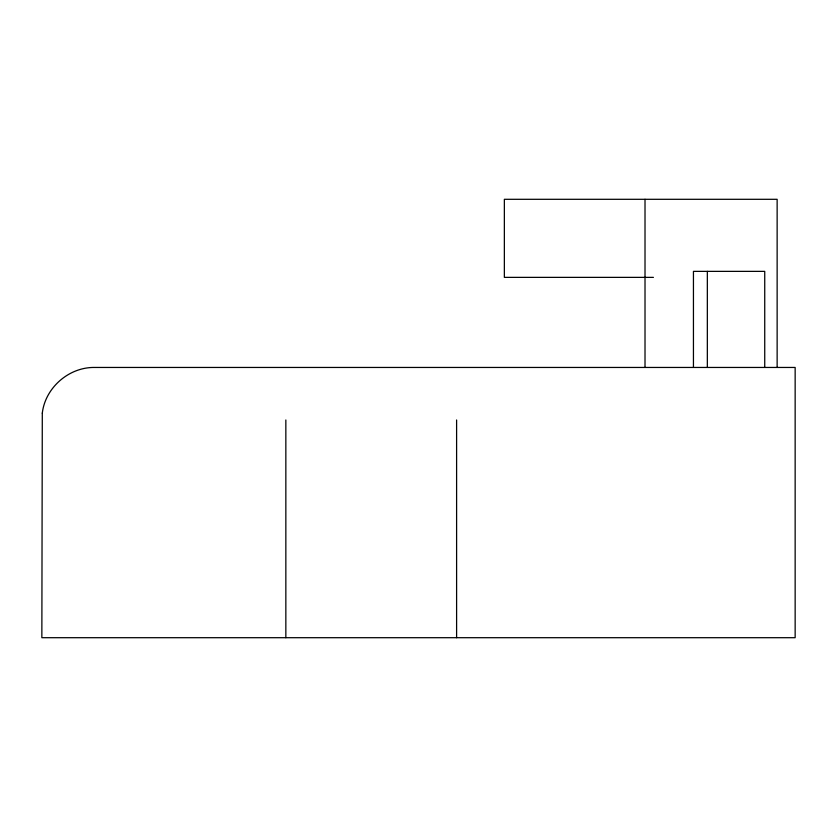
<?xml version="1.0" encoding="UTF-8"?>
<svg xmlns="http://www.w3.org/2000/svg" width="837" height="837" viewBox="0 0 837 837"><rect width="100%" height="100%" fill="white"/><g stroke="black" fill="none" stroke-linecap="round" stroke-linejoin="round"><path stroke-width="1.26" d="M653.425 277.371L504.355 277.371L504.355 199.3L777.134 199.3L777.134 367.453M764.736 367.453L764.736 271.366L693.444 271.366L693.444 367.453M707.338 271.366L707.338 367.453M645.013 199.3L645.013 367.453M456.604 419.975L456.604 637.7M285.846 419.975L285.846 637.7M42.3 413.122L41.85 637.7L795.15 637.7L795.15 367.453L94.675 367.453C69.032 367.035 45.282 387.594 42.3 413.122"/></g></svg>
